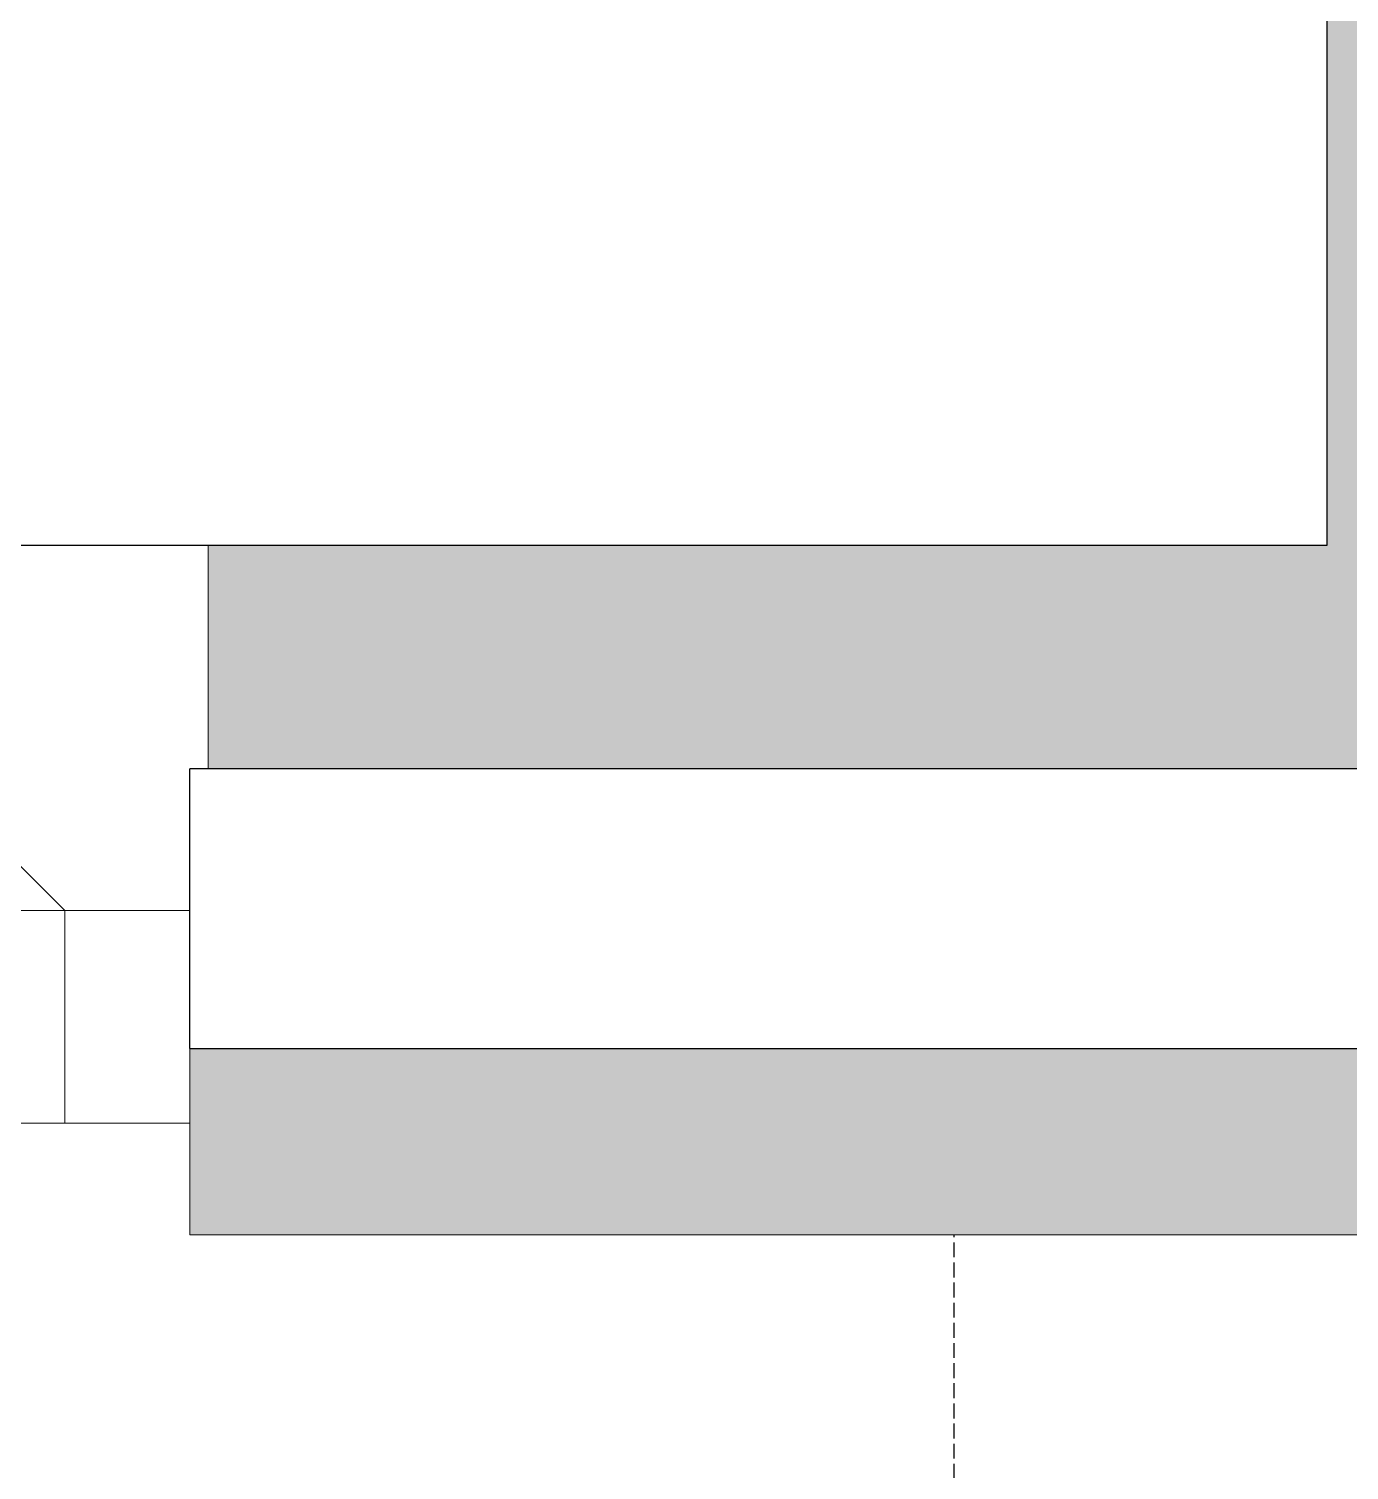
# Model space of a CAD drawing. Header units: millimetres. Extents: x 0 to 59350, y 0 to 29700.
# Drawn here: x 40166.5 to 40343.5, y 17989.7 to 18182.9 of the extents above; entities that cross this region are included whole.
import ezdxf

# ---------------------------------------------------------------- set-up
doc = ezdxf.new("R2010")
doc.units = ezdxf.units.MM
doc.linetypes.add('PUNKT2_S9', pattern=[1, 0, -1])
doc.linetypes.add('VERDECKT2_S2', pattern=[2.7, 2, -0.7])
doc.layers.add('Standard', color=7, linetype='Continuous', lineweight=25)

msp = doc.modelspace()

# ---------------------------------------------------------------- hatches: boundary and pattern name
at = {"layer": 'Standard', "linetype": 'PUNKT2_S9', "lineweight": 18}
h = msp.add_hatch(color=9, dxfattribs=at)
h.paths.add_polyline_path([(40370.55, 19921.22), (40370.55, 21458.72), (40340.55, 21428.72), (40340.55, 19921.22)])
h.paths.add_polyline_path([(40370.55, 18628.72), (40370.55, 19638.72), (40340.55, 19638.72), (40340.55, 18628.72)])
h.paths.add_polyline_path([(40370.55, 18083.72), (40370.55, 18346.22), (40340.55, 18346.22), (40340.55, 18113.72)])
h = msp.add_hatch(color=9, dxfattribs=at)
h.paths.add_polyline_path([(39588.05, 18083.72), (39927.05, 18083.72), (39927.05, 18113.72), (39588.05, 18113.72)])
h.paths.add_polyline_path([(40190.55, 18113.72), (40190.55, 18083.72), (40370.55, 18083.72), (40340.55, 18113.72)])
h = msp.add_hatch(color=59, dxfattribs=at)
h.paths.add_polyline_path([(39650.55, 18021.22), (39929.55, 18021.22), (39929.55, 18046.22), (39650.55, 18046.22)])
h.paths.add_polyline_path([(40433.05, 18021.22), (40408.05, 18046.22), (40188.05, 18046.22), (40188.05, 18021.22)])

# ---------------------------------------------------------------- linework, layer by layer
at = {"layer": 'Standard', "color": 7, "linetype": 'Continuous', "lineweight": -3}
for p, q in [((40340.55, 18113.72), (40340.55, 21428.72)), ((39558.05, 18113.72), (40340.55, 18113.72)), ((40188.05, 18046.22), (40188.05, 18054.97)), ((40188.05, 18046.22), (40408.05, 18046.22))]:
    msp.add_line(p, q, dxfattribs=at)
at = {"layer": 'Standard', "color": 253, "linetype": 'Continuous', "lineweight": 18}
for p, q in [((40340.55, 18346.22), (40340.55, 18113.72)), ((40340.55, 18113.72), (40190.55, 18113.72)), ((40190.55, 18083.72), (40190.55, 18113.72)), ((40190.55, 18083.72), (40370.55, 18083.72))]:
    msp.add_line(p, q, dxfattribs=at)
at = {"layer": 'Standard', "color": 5, "linetype": 'Continuous', "lineweight": -3}
msp.add_line((40171.3, 18064.72), (40012.2, 18223.82), dxfattribs=at)
at = {"layer": 'Standard', "color": 51, "linetype": 'Continuous', "lineweight": -3}
for p, q in [((40188.05, 18064.72), (40188.05, 18083.72)), ((40190.55, 18083.72), (40188.05, 18083.72)), ((40370.55, 18083.72), (40190.55, 18083.72)), ((40188.05, 18054.97), (40188.05, 18064.72))]:
    msp.add_line(p, q, dxfattribs=at)
at = {"layer": 'Standard', "color": 2, "linetype": 'Continuous', "lineweight": 18}
for p, q in [((39929.55, 18064.72), (40188.05, 18064.72)), ((40188.05, 18064.72), (40171.3, 18064.72)), ((40171.3, 18064.72), (40171.3, 18036.22)), ((40188.05, 18036.22), (40188.05, 18064.72)), ((39929.55, 18036.22), (40188.05, 18036.22)), ((40171.3, 18036.22), (40188.05, 18036.22))]:
    msp.add_line(p, q, dxfattribs=at)
at = {"layer": 'Standard', "color": 36, "linetype": 'Continuous', "lineweight": 18}
for p, q in [((40188.05, 18036.22), (40188.05, 18046.22)), ((40408.05, 18046.22), (40188.05, 18046.22)), ((40188.05, 18021.22), (40188.05, 18036.22)), ((40188.05, 18021.22), (40378.05, 18021.22))]:
    msp.add_line(p, q, dxfattribs=at)
at = {"layer": 'Standard', "color": 7, "linetype": 'VERDECKT2_S2', "lineweight": -3}
msp.add_line((40290.55, 17721.22), (40290.55, 18021.22), dxfattribs=at)

doc.saveas('drawing.dxf')
